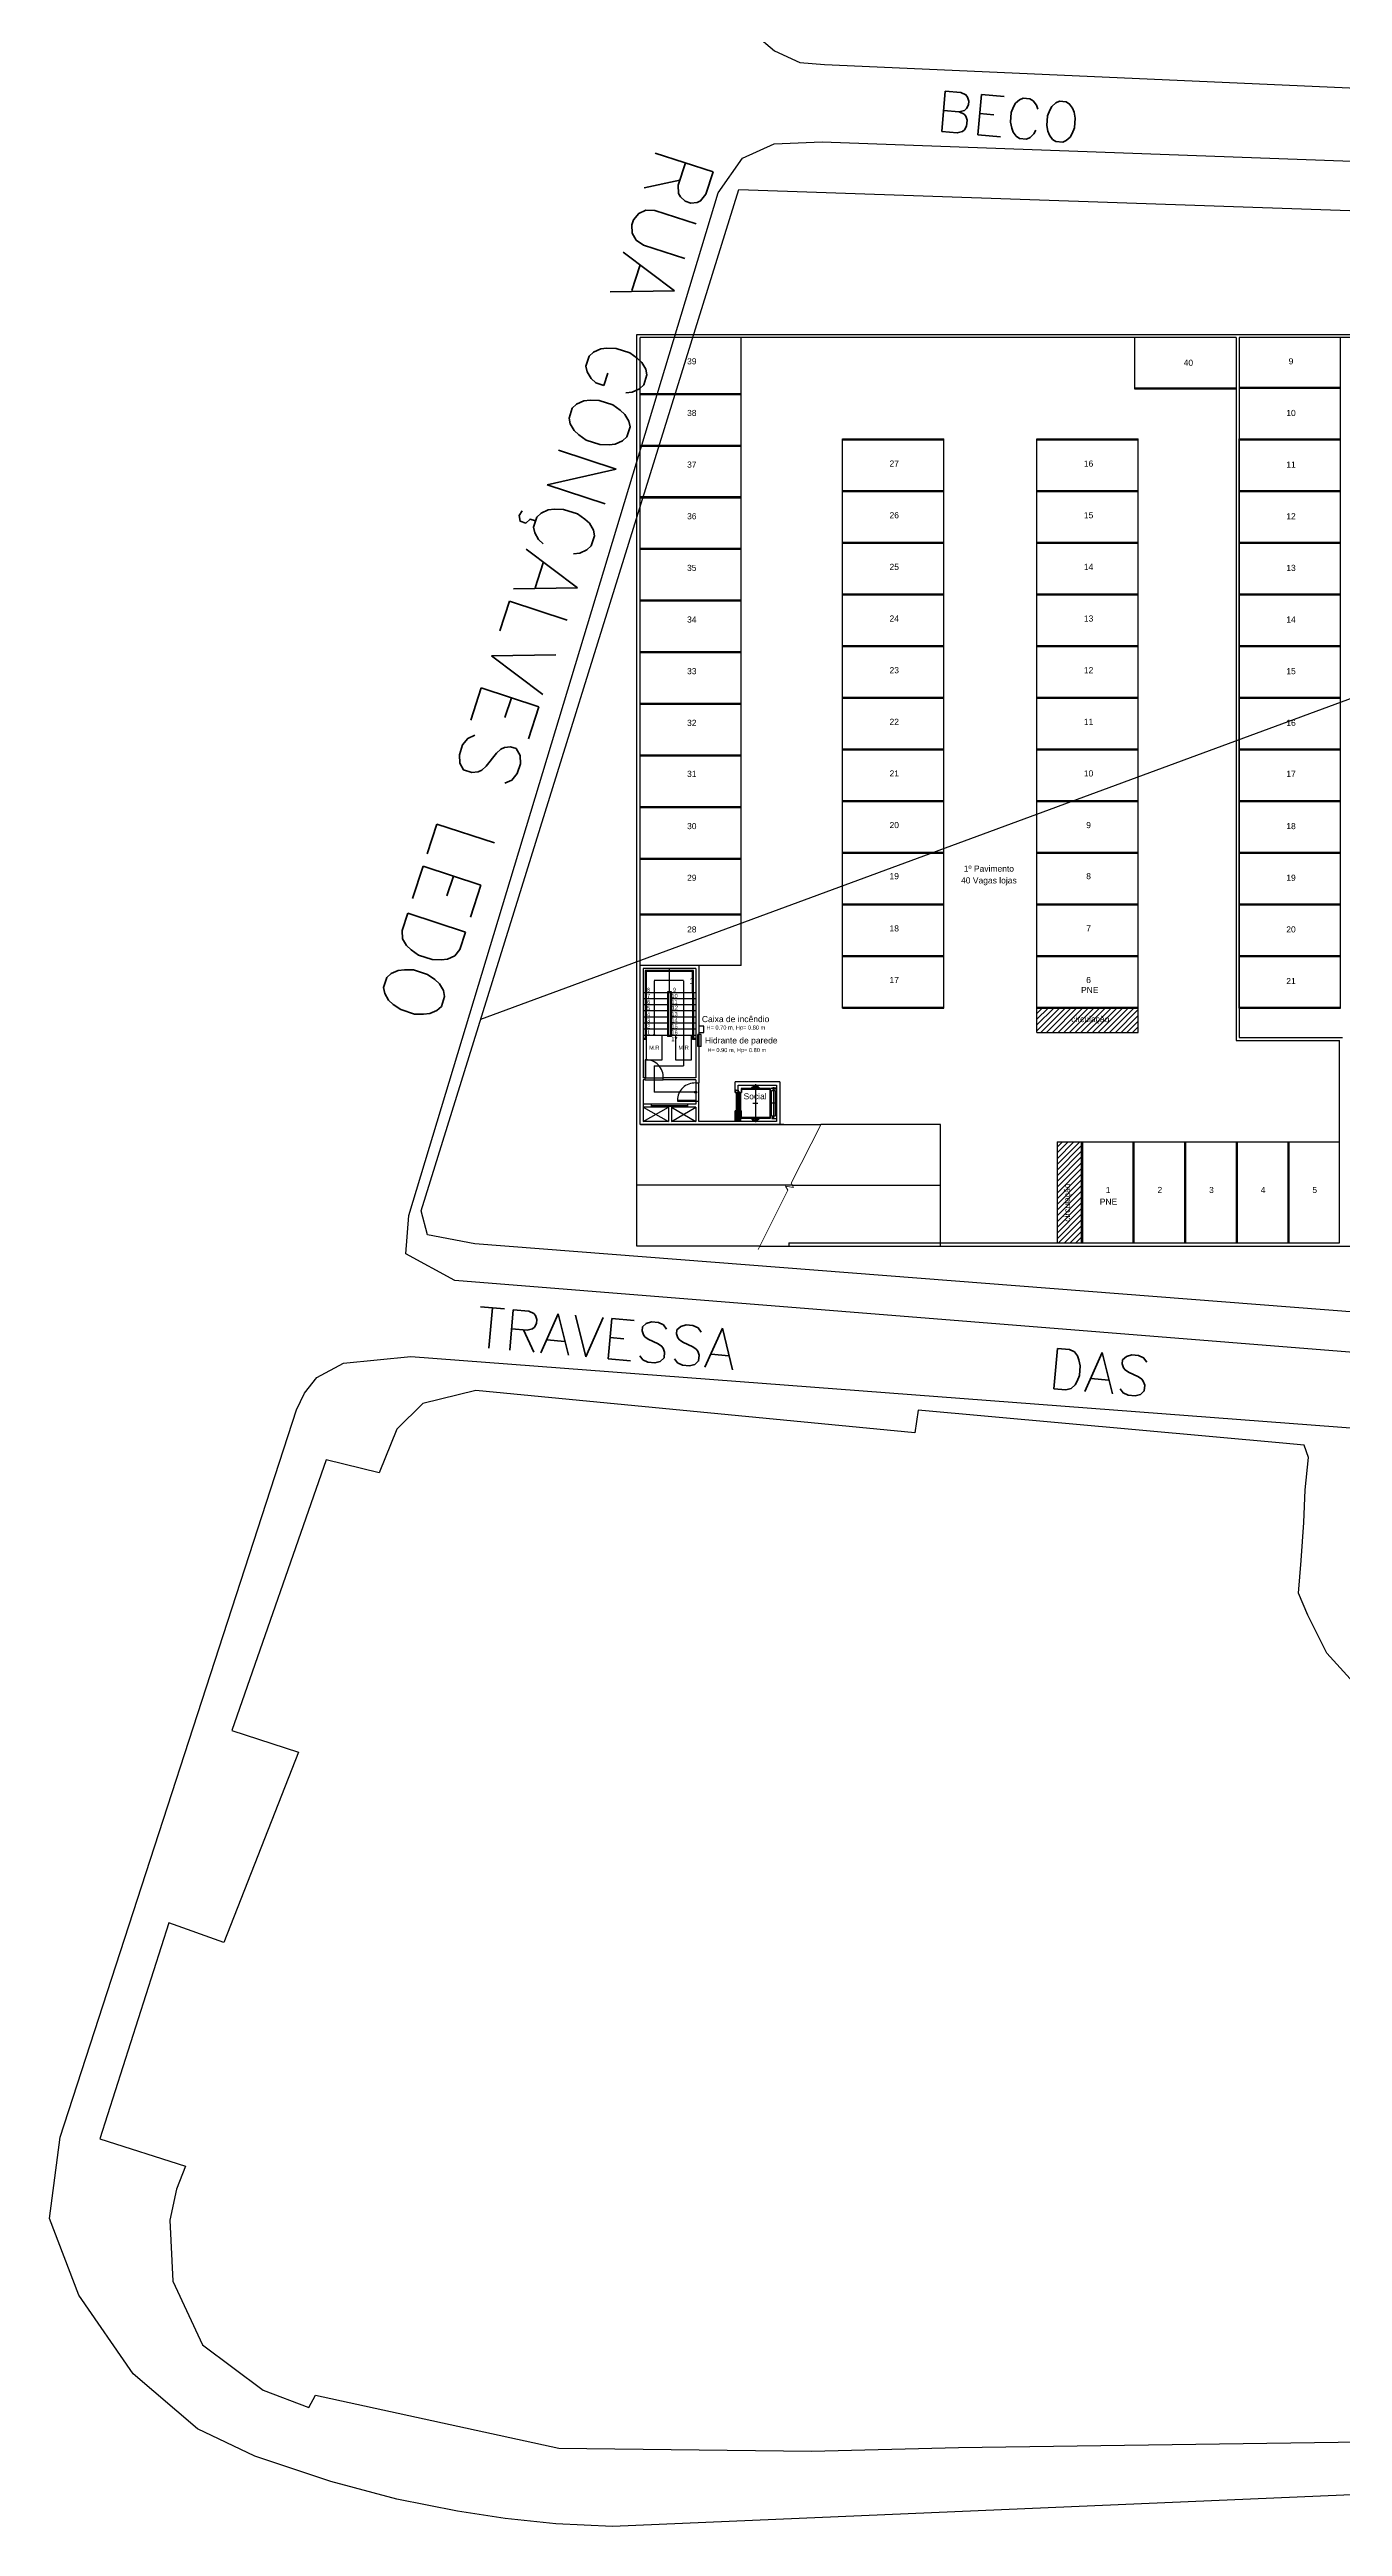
# Model space of a CAD drawing. Header units: millimetres. Extents: x -210 to 1173, y -437 to 320.
# Drawn here: x 169.9 to 233.8, y -157.3 to -35 of the extents above; entities that cross this region are included whole.
import ezdxf
from ezdxf.enums import TextEntityAlignment as Align

# ---------------------------------------------------------------- set-up
doc = ezdxf.new("R2010")
doc.units = ezdxf.units.MM
doc.header["$LTSCALE"] = 0.3
for name, pattern in [('DASHDOTX2', [50.8, 25.4, -12.7, 0, -12.7]), ('DASHED2', [9.525, 6.35, -3.175]), ('LTYPE_4', [112.5, 56.25, -56.25]), ('LTYPE_6', [168.75, 112.5, -28.125, 0, -28.125])]:
    doc.linetypes.add(name, pattern=pattern)
for name, color, linetype in [('330', 254, 'Continuous'), ('500', 254, 'Continuous'), ('551', 255, 'Continuous'), ('CORTE', 6, 'Continuous'), ('COTAS', 1, 'Continuous'), ('ESQUADRIAS', 3, 'Continuous'), ('LAYER_0', 6, 'Continuous'), ('LINHA DE CORTE', 6, 'DASHDOTX2'), ('PISO', 1, 'Continuous'), ('PROJEÇÃO', 1, 'DASHED2'), ('TEXTOS', 2, 'Continuous'), ('VISTA', 2, 'Continuous')]:
    doc.layers.add(name, color=color, linetype=linetype)
doc.styles.add('2MM 1_100', font='ARIAL.TTF', dxfattribs={"height": 0.2})
doc.styles.add('3MM 1_100', font='ARIAL.TTF', dxfattribs={"height": 0.3})
doc.styles.add('ROMANS', font='romans.shx')

msp = doc.modelspace()

# ---------------------------------------------------------------- hatches: boundary and pattern name
at = {"layer": 'PISO'}
h = msp.add_hatch(dxfattribs=at)
h.set_pattern_fill('_USER', color=256, scale=0.2, angle=45, style=0, pattern_type=0)
h.set_pattern_definition([(45, (-945.23788, -181.0188), (-0.141421356, 0.141421356), [])])
h.paths.add_polyline_path([(223.659, -82.319), (221.159, -82.319), (218.659, -82.319), (218.66, -83.519), (223.66, -83.519)])
h = msp.add_hatch(dxfattribs=at)
h.set_pattern_fill('_USER', color=256, scale=0.2, angle=45, style=0, pattern_type=0)
h.set_pattern_definition([(45, (-948.03819, -191.41864), (-0.141421356, 0.141421356), [])])
h.paths.add_polyline_path([(220.859, -92.568), (220.859, -90.744), (220.859, -89.832), (220.859, -88.919), (220.909, -88.919), (219.659, -88.919), (219.659, -93.244), (219.659, -93.919), (220.859, -93.919)])

# ---------------------------------------------------------------- linework, layer by layer
msp.add_line((191.193, -82.87), (246.103, -62.637))
at = {"layer": '330'}
msp.add_polyline3d([(203.934, -41.908, 0), (288.756, -44.825, 0), (293.324, -50.022, 0), (292.95, -98.331, 0), (291.562, -100.851, 0), (289.27, -101.908, 0), (241.353, -97.87, 0), (190.892, -93.957, 0), (188.563, -93.521, 0), (188.25, -92.33, 0)], close=True, dxfattribs=at)
msp.add_polyline3d([(234.467, -115.793, 0), (232.99, -114.174, 0), (232.044, -112.289, 0), (231.593, -111.205, 0), (231.717, -109.602, 0), (231.853, -107.715, 0), (231.918, -106.101, 0), (232.088, -104.516, 0), (231.863, -103.904, 0), (230.807, -103.809, 0), (212.803, -102.174, 0), (212.641, -103.29, 0), (190.954, -101.202, 0), (188.338, -101.846, 0), (187.049, -103.107, 0), (186.166, -105.264, 0), (183.548, -104.632, 0), (178.899, -117.994, 0), (182.188, -119.055, 0), (178.504, -128.46, 0), (175.786, -127.478, 0), (172.377, -138.146, 0), (176.614, -139.497, 0), (176.167, -140.632, 0), (175.834, -142.165, 0), (175.985, -145.17, 0), (177.444, -148.313, 0), (180.446, -150.562, 0), (182.703, -151.409, 0), (183.022, -150.803, 0), (195.055, -153.419, 0), (207.533, -153.57, 0), (214.794, -153.385, 0), (239.409, -153.043, 0)], dxfattribs=at)
at = {"layer": '500'}
msp.add_polyline3d([(208.056, -39.551, 0), (289.269, -42.516, 0), (291.337, -43.408, 0), (293.657, -45.147, 0), (295.005, -48.687, 0), (295.433, -102.458, 0), (294.606, -103.661, 0), (292.272, -103.963, 0), (189.904, -95.773, 0), (187.494, -94.46, 0), (187.638, -92.555, 0), (202.917, -42.074, 0), (204.125, -40.353, 0), (205.68, -39.655, 0)], close=True, dxfattribs=at)
msp.add_polyline3d([(238.434, -155.55, 0), (197.702, -157.288, 0), (194.9, -157.163, 0), (192.402, -156.888, 0), (190.05, -156.54, 0), (187.045, -155.94, 0), (183.783, -155.06, 0), (180.032, -153.81, 0), (177.197, -152.462, 0), (174.019, -149.749, 0), (171.344, -145.87, 0), (169.89, -142.075, 0), (170.411, -138.075, 0), (182.088, -102.162, 0), (182.493, -101.332, 0), (183.088, -100.565, 0), (184.416, -99.844, 0), (187.732, -99.523, 0), (234.809, -103.099, 0)], dxfattribs=at)
at = {"layer": '551', "color": 250}
msp.add_polyline3d([(208.167, -35.726, 0), (290.81, -39.401, 0), (294.013, -38.598, 0), (295.145, -35.99, 0), (295.783, -11.806, 0), (294.548, -10.002, 0), (290.474, -9.731, 0), (213.613, -11.967, 0), (210.865, -13.01, 0), (210.26, -14.834, 0), (204.544, -33.196, 0), (204.734, -34.234, 0), (205.699, -35.066, 0), (206.959, -35.636, 0)], close=True, dxfattribs=at)
at = {"layer": 'CORTE'}
for p, q in [((198.909, -88.069), (198.909, -49.069)), ((198.909, -49.069), (256.609, -49.069)), ((199.059, -88.069), (199.059, -49.219)), ((228.509, -49.219), (199.059, -49.219)), ((228.509, -49.219), (228.509, -83.919)), ((285.483, -49.219), (228.659, -49.219)), ((228.659, -49.219), (228.659, -83.769)), ((201.959, -80.214), (199.059, -80.214)), ((199.059, -80.514), (199.059, -80.514)), ((201.809, -80.364), (199.209, -80.364)), ((199.209, -80.369), (199.209, -85.769)), ((201.809, -80.369), (201.809, -85.769)), ((201.959, -80.214), (201.959, -86.019)), ((201.959, -80.369), (201.959, -80.369)), ((202.079, -83.619), (201.909, -83.619)), ((201.909, -84.219), (201.909, -83.619)), ((202.079, -84.219), (201.909, -84.219)), ((202.079, -84.219), (202.079, -83.619)), ((228.509, -83.919), (233.609, -83.919)), ((228.659, -83.769), (233.759, -83.769)), ((233.609, -93.919), (233.609, -83.919)), ((199.309, -85.769), (199.209, -85.769)), ((199.209, -85.869), (199.209, -87.069)), ((199.309, -85.869), (199.209, -85.869)), ((201.809, -85.769), (200.209, -85.769)), ((201.809, -85.869), (200.209, -85.869)), ((201.809, -85.869), (201.809, -86.019)), ((205.959, -85.969), (203.759, -85.969)), ((203.759, -86.374), (203.759, -85.969)), ((203.909, -86.119), (205.809, -86.119)), ((203.909, -86.374), (203.909, -86.119)), ((205.809, -86.119), (205.809, -87.919)), ((205.959, -85.969), (205.959, -88.069)), ((199.209, -87.069), (199.209, -87.919)), ((201.809, -87.069), (199.209, -87.069)), ((200.459, -87.219), (199.209, -87.219)), ((199.209, -87.919), (200.459, -87.219)), ((199.209, -87.219), (200.459, -87.919)), ((200.459, -87.919), (199.209, -87.919)), ((200.459, -87.219), (200.459, -87.919)), ((200.609, -87.219), (200.609, -87.919)), ((201.809, -87.219), (200.609, -87.219)), ((200.609, -87.219), (201.809, -87.919)), ((200.609, -87.919), (201.809, -87.219)), ((201.809, -87.919), (200.609, -87.919)), ((201.809, -86.919), (201.809, -87.069)), ((201.809, -87.219), (201.809, -87.919)), ((201.959, -87.919), (201.959, -86.919)), ((203.959, -87.919), (201.959, -87.919)), ((203.759, -87.894), (203.759, -87.919)), ((205.809, -87.919), (203.759, -87.919)), ((203.909, -87.919), (203.909, -87.894)), ((205.809, -87.919), (203.909, -87.919)), ((198.909, -94.069), (198.909, -88.069)), ((206.159, -88.069), (199.059, -88.069)), ((199.075, -88.069), (207.996, -88.069)), ((201.959, -88.069), (201.959, -88.069)), ((206.587, -91.069), (198.909, -91.069)), ((204.973, -94.069), (198.909, -94.069)), ((206.409, -93.919), (233.609, -93.919)), ((206.409, -93.919), (206.409, -94.069)), ((206.409, -94.069), (292.983, -94.069))]:
    msp.add_line(p, q, dxfattribs=at)
msp.add_lwpolyline([(201.959, -83.519), (202.209, -83.519), (202.209, -83.219), (201.959, -83.219)], close=True, dxfattribs=at)
at = {"layer": 'COTAS'}
for p, q in [((201.209, -80.964), (199.759, -80.964)), ((199.759, -80.969), (199.759, -83.669)), ((201.209, -80.969), (201.209, -85.169)), ((199.759, -83.669), (199.708, -83.619)), ((199.759, -83.669), (199.808, -83.619)), ((199.759, -85.169), (199.759, -86.469)), ((199.759, -85.169), (201.209, -85.169)), ((201.809, -86.469), (199.759, -86.469))]:
    msp.add_line(p, q, dxfattribs=at)
at = {"layer": 'COTAS', "lineweight": 5}
for p, q in [((206.533, -90.973), (208.005, -88.052)), ((204.889, -94.237), (206.361, -91.315)), ((206.361, -91.315), (206.247, -91.115)), ((206.247, -91.115), (206.646, -91.173)), ((206.646, -91.173), (206.533, -90.973))]:
    msp.add_line(p, q, dxfattribs=at)
at = {"layer": 'COTAS'}
msp.add_circle((201.809, -86.469), 0.05, dxfattribs=at)
at = {"layer": 'ESQUADRIAS'}
for points in [[(199.309, -85.769), (199.349, -85.769), (199.349, -84.869), (199.309, -84.869)], [(201.809, -86.919), (201.809, -86.879), (200.909, -86.879), (200.909, -86.919)]]:
    msp.add_lwpolyline(points, close=True, dxfattribs=at)
at = {"layer": 'LAYER_0', "color": 7}
for p, q in [((203.759, -86.374), (203.909, -86.374)), ((203.909, -87.894), (203.759, -87.894))]:
    msp.add_line(p, q, dxfattribs=at)
at = {"layer": 'LAYER_0', "color": 11}
for p, q in [((203.759, -86.494), (203.759, -86.374)), ((203.759, -86.374), (203.819, -86.374)), ((203.759, -86.494), (203.864, -86.494)), ((203.817, -86.376), (203.761, -86.376)), ((203.761, -86.376), (203.761, -86.492)), ((203.862, -86.492), (203.761, -86.492)), ((203.817, -86.389), (203.817, -86.376)), ((203.819, -86.389), (203.817, -86.389)), ((203.819, -86.374), (203.819, -86.389)), ((203.819, -86.374), (203.909, -86.374)), ((203.819, -87.894), (203.819, -86.494)), ((203.907, -86.477), (203.862, -86.477)), ((203.862, -86.477), (203.862, -86.492)), ((203.864, -86.494), (203.864, -86.479)), ((203.864, -86.479), (203.909, -86.479)), ((203.909, -86.482), (203.869, -86.482)), ((203.869, -86.482), (203.869, -86.964)), ((203.871, -86.962), (203.871, -86.484)), ((203.871, -86.484), (203.907, -86.484)), ((203.909, -86.464), (203.907, -86.464)), ((203.907, -86.464), (203.907, -86.477)), ((203.907, -86.484), (203.907, -86.497)), ((203.907, -86.497), (203.909, -86.497)), ((203.909, -86.374), (203.909, -86.464)), ((203.909, -86.464), (203.909, -87.894)), ((203.939, -86.464), (203.939, -87.869)), ((203.939, -86.464), (203.941, -86.464)), ((203.984, -86.479), (203.939, -86.479)), ((203.939, -86.482), (203.979, -86.482)), ((203.941, -86.497), (203.939, -86.497)), ((203.941, -86.464), (203.941, -86.477)), ((203.941, -86.477), (203.986, -86.477)), ((203.977, -86.484), (203.941, -86.484)), ((203.941, -86.484), (203.941, -86.497)), ((203.977, -86.962), (203.977, -86.484)), ((203.979, -86.482), (203.979, -86.964)), ((203.984, -86.494), (203.984, -86.479)), ((203.984, -86.494), (204.029, -86.494)), ((203.986, -86.477), (203.986, -86.492)), ((203.986, -86.492), (204.029, -86.492)), ((204.059, -86.492), (204.029, -86.492)), ((204.029, -86.494), (204.079, -86.494)), ((204.029, -86.494), (204.029, -87.869)), ((205.509, -86.289), (204.059, -86.289)), ((204.059, -86.289), (204.059, -86.492)), ((204.079, -86.319), (204.079, -86.494)), ((204.079, -86.319), (205.479, -86.319)), ((204.549, -86.264), (204.549, -86.258)), ((204.549, -86.258), (204.603, -86.258)), ((204.549, -86.264), (204.609, -86.264)), ((204.603, -86.258), (204.603, -86.204)), ((204.603, -86.204), (204.684, -86.204)), ((204.609, -86.264), (204.609, -86.204)), ((204.609, -86.264), (204.609, -86.289)), ((204.674, -86.169), (204.674, -86.119)), ((204.714, -86.169), (204.674, -86.169)), ((204.684, -86.204), (204.684, -86.264)), ((204.684, -86.264), (204.684, -86.289)), ((204.759, -86.169), (204.714, -86.169)), ((204.714, -86.169), (204.714, -86.174)), ((204.717, -86.177), (204.714, -86.174)), ((204.751, -86.179), (204.717, -86.177)), ((204.751, -86.179), (204.754, -86.183)), ((204.754, -86.199), (204.751, -86.202)), ((204.751, -86.244), (204.751, -86.202)), ((204.759, -86.244), (204.751, -86.244)), ((204.754, -86.199), (204.754, -86.183)), ((204.804, -86.169), (204.759, -86.169)), ((204.759, -86.244), (204.767, -86.244)), ((204.763, -86.183), (204.767, -86.179)), ((204.763, -86.199), (204.763, -86.183)), ((204.763, -86.199), (204.767, -86.202)), ((204.767, -86.179), (204.8, -86.177)), ((204.767, -86.244), (204.767, -86.202)), ((204.8, -86.177), (204.804, -86.174)), ((204.804, -86.169), (204.844, -86.169)), ((204.804, -86.169), (204.804, -86.174)), ((204.915, -86.204), (204.834, -86.204)), ((204.834, -86.204), (204.834, -86.264)), ((204.834, -86.264), (204.834, -86.289)), ((204.844, -86.169), (204.844, -86.119)), ((204.909, -86.264), (204.909, -86.204)), ((204.909, -86.264), (204.909, -86.289)), ((204.969, -86.264), (204.909, -86.264)), ((204.915, -86.258), (204.915, -86.204)), ((204.969, -86.258), (204.915, -86.258)), ((204.969, -86.264), (204.969, -86.258)), ((205.479, -86.319), (205.479, -87.719)), ((205.509, -87.749), (205.509, -86.289)), ((205.559, -86.389), (205.739, -86.389)), ((205.559, -87.649), (205.559, -86.389)), ((205.576, -86.315), (205.576, -86.265)), ((205.576, -86.265), (205.809, -86.265)), ((205.616, -86.315), (205.576, -86.315)), ((205.681, -86.315), (205.809, -86.315)), ((205.739, -86.389), (205.739, -87.649)), ((203.819, -87.394), (203.759, -87.394)), ((203.759, -87.394), (203.759, -87.894)), ((203.759, -87.894), (203.819, -87.894)), ((203.761, -87.892), (203.761, -87.396)), ((203.761, -87.396), (203.817, -87.396)), ((203.817, -87.892), (203.761, -87.892)), ((203.817, -87.396), (203.817, -87.409)), ((203.817, -87.409), (203.819, -87.409)), ((203.819, -87.879), (203.817, -87.879)), ((203.817, -87.879), (203.817, -87.892)), ((203.909, -87.894), (203.819, -87.894)), ((203.824, -86.944), (203.864, -86.944)), ((203.824, -86.944), (203.824, -87.414)), ((203.824, -87.414), (203.864, -87.414)), ((203.862, -86.946), (203.826, -86.946)), ((203.826, -87.412), (203.826, -86.946)), ((203.862, -87.412), (203.826, -87.412)), ((203.862, -86.959), (203.862, -86.946)), ((203.864, -86.959), (203.862, -86.959)), ((203.864, -87.399), (203.862, -87.399)), ((203.862, -87.399), (203.862, -87.412)), ((203.864, -86.944), (203.864, -86.959)), ((203.864, -87.414), (203.864, -87.399)), ((203.869, -86.964), (203.909, -86.964)), ((203.907, -86.962), (203.871, -86.962)), ((203.909, -86.949), (203.907, -86.949)), ((203.907, -86.949), (203.907, -86.962)), ((203.939, -86.949), (203.941, -86.949)), ((203.979, -86.964), (203.939, -86.964)), ((204.029, -87.869), (203.939, -87.869)), ((203.941, -86.949), (203.941, -86.962)), ((203.941, -86.962), (203.977, -86.962)), ((204.024, -86.944), (203.984, -86.944)), ((203.984, -86.944), (203.984, -86.959)), ((203.984, -86.959), (203.986, -86.959)), ((203.984, -87.414), (203.984, -87.399)), ((203.984, -87.399), (203.986, -87.399)), ((204.024, -87.414), (203.984, -87.414)), ((203.986, -86.959), (203.986, -86.946)), ((203.986, -86.946), (204.022, -86.946)), ((203.986, -87.399), (203.986, -87.412)), ((203.986, -87.412), (204.022, -87.412)), ((204.022, -87.412), (204.022, -86.946)), ((204.024, -86.944), (204.024, -87.414)), ((204.029, -87.394), (204.079, -87.394)), ((204.029, -87.409), (204.031, -87.409)), ((204.031, -87.409), (204.031, -87.396)), ((204.031, -87.396), (204.059, -87.396)), ((204.059, -87.396), (204.059, -87.749)), ((204.059, -87.749), (205.509, -87.749)), ((204.079, -87.719), (204.079, -87.394)), ((205.479, -87.719), (204.079, -87.719)), ((204.549, -87.774), (204.609, -87.774)), ((204.549, -87.774), (204.549, -87.78)), ((204.549, -87.78), (204.603, -87.78)), ((204.603, -87.78), (204.603, -87.834)), ((204.603, -87.834), (204.684, -87.834)), ((204.609, -87.774), (204.609, -87.749)), ((204.609, -87.774), (204.609, -87.834)), ((204.714, -87.869), (204.674, -87.869)), ((204.674, -87.869), (204.674, -87.919)), ((204.684, -87.774), (204.684, -87.749)), ((204.684, -87.834), (204.684, -87.774)), ((204.717, -87.861), (204.714, -87.865)), ((204.714, -87.869), (204.714, -87.865)), ((204.714, -87.869), (204.759, -87.869)), ((204.751, -87.859), (204.717, -87.861)), ((204.759, -87.794), (204.751, -87.794)), ((204.751, -87.794), (204.751, -87.836)), ((204.754, -87.84), (204.751, -87.836)), ((204.754, -87.856), (204.751, -87.859)), ((204.754, -87.84), (204.754, -87.856)), ((204.759, -87.794), (204.767, -87.794)), ((204.759, -87.869), (204.804, -87.869)), ((204.763, -87.84), (204.767, -87.836)), ((204.763, -87.84), (204.763, -87.856)), ((204.767, -87.859), (204.763, -87.856)), ((204.767, -87.794), (204.767, -87.836)), ((204.767, -87.859), (204.8, -87.861)), ((204.8, -87.861), (204.804, -87.865)), ((204.804, -87.869), (204.804, -87.865)), ((204.804, -87.869), (204.844, -87.869)), ((204.834, -87.774), (204.834, -87.749)), ((204.834, -87.834), (204.834, -87.774)), ((204.915, -87.834), (204.834, -87.834)), ((204.844, -87.869), (204.844, -87.919)), ((204.909, -87.774), (204.909, -87.749)), ((204.969, -87.774), (204.909, -87.774)), ((204.909, -87.774), (204.909, -87.834)), ((204.969, -87.78), (204.915, -87.78)), ((204.915, -87.78), (204.915, -87.834)), ((204.969, -87.774), (204.969, -87.78)), ((205.739, -87.649), (205.559, -87.649)), ((205.616, -87.723), (205.576, -87.723)), ((205.576, -87.723), (205.576, -87.773)), ((205.576, -87.773), (205.809, -87.773))]:
    msp.add_line(p, q, dxfattribs=at)
at = {"layer": 'LAYER_0'}
for p, q in [((204.354, -86.319), (204.354, -86.319)), ((204.079, -87.479), (204.079, -87.479)), ((204.354, -87.719), (204.354, -87.719)), ((205.479, -87.479), (205.479, -87.479))]:
    msp.add_line(p, q, dxfattribs=at)
at = {"layer": 'LAYER_0', "color": 1, "linetype": 'LTYPE_4'}
for p, q in [((204.617, -86.204), (204.617, -86.264)), ((204.617, -86.264), (204.617, -86.289)), ((204.9, -86.204), (204.9, -86.264)), ((204.9, -86.264), (204.9, -86.289)), ((204.617, -87.774), (204.617, -87.749)), ((204.617, -87.834), (204.617, -87.774)), ((204.9, -87.774), (204.9, -87.749)), ((204.9, -87.834), (204.9, -87.774))]:
    msp.add_line(p, q, dxfattribs=at)
at = {"layer": 'LAYER_0', "color": 15, "linetype": 'LTYPE_6'}
for p, q in [((204.759, -86.084), (204.759, -87.959)), ((205.649, -86.226), (205.649, -87.808)), ((204.631, -87.019), (204.883, -87.019)), ((205.759, -87.019), (205.53, -87.019))]:
    msp.add_line(p, q, dxfattribs=at)
at = {"layer": 'LAYER_0', "color": 1}
for p, q in [((205.681, -86.315), (205.616, -86.315)), ((205.62, -86.319), (205.616, -86.315)), ((205.647, -86.319), (205.62, -86.319)), ((205.645, -86.334), (205.647, -86.332)), ((205.645, -86.369), (205.645, -86.334)), ((205.653, -86.369), (205.645, -86.369)), ((205.647, -86.332), (205.647, -86.319)), ((205.651, -86.332), (205.651, -86.319)), ((205.677, -86.319), (205.651, -86.319)), ((205.651, -86.332), (205.653, -86.334)), ((205.653, -86.369), (205.653, -86.334)), ((205.677, -86.319), (205.681, -86.315)), ((203.839, -87.894), (203.839, -87.414)), ((203.849, -87.414), (203.849, -87.894)), ((203.884, -87.894), (203.884, -86.964)), ((203.894, -86.964), (203.894, -87.894)), ((203.954, -87.869), (203.954, -86.964)), ((203.964, -86.964), (203.964, -87.869)), ((203.999, -87.414), (203.999, -87.869)), ((204.009, -87.869), (204.009, -87.414)), ((205.62, -87.719), (205.616, -87.723)), ((205.616, -87.723), (205.681, -87.723)), ((205.62, -87.719), (205.647, -87.719)), ((205.645, -87.669), (205.653, -87.669)), ((205.645, -87.669), (205.645, -87.704)), ((205.647, -87.706), (205.645, -87.704)), ((205.647, -87.706), (205.647, -87.719)), ((205.653, -87.704), (205.651, -87.706)), ((205.651, -87.706), (205.651, -87.719)), ((205.651, -87.719), (205.677, -87.719)), ((205.653, -87.669), (205.653, -87.704)), ((205.677, -87.719), (205.681, -87.723))]:
    msp.add_line(p, q, dxfattribs=at)
at = {"layer": 'LINHA DE CORTE'}
for p, q in [((199.309, -85.869), (199.309, -85.769)), ((200.209, -85.869), (200.209, -85.769)), ((201.809, -86.019), (201.959, -86.019)), ((201.809, -86.919), (201.959, -86.919))]:
    msp.add_line(p, q, dxfattribs=at)
at = {"layer": 'PISO'}
for p, q in [((204.059, -80.214), (204.059, -49.219)), ((223.509, -51.769), (223.509, -49.219)), ((233.659, -82.319), (233.659, -49.219)), ((199.06, -51.97), (204.059, -51.97)), ((199.06, -52.02), (204.059, -52.02)), ((228.509, -51.719), (223.509, -51.719)), ((228.509, -51.769), (223.509, -51.769)), ((228.659, -51.669), (233.659, -51.669)), ((228.659, -51.719), (233.659, -51.719)), ((199.06, -54.52), (204.059, -54.52)), ((199.06, -54.57), (204.059, -54.57)), ((209.059, -82.32), (209.059, -54.22)), ((209.059, -54.22), (214.059, -54.22)), ((209.059, -54.27), (214.059, -54.27)), ((214.059, -82.32), (214.059, -54.22)), ((218.659, -54.219), (223.659, -54.219)), ((218.66, -83.519), (218.659, -54.219)), ((218.659, -54.269), (223.659, -54.269)), ((223.66, -83.519), (223.659, -54.219)), ((228.659, -82.319), (228.659, -54.219)), ((228.659, -54.219), (233.659, -54.219)), ((228.659, -54.269), (233.659, -54.269)), ((199.059, -57.07), (204.059, -57.07)), ((199.059, -57.12), (204.059, -57.12)), ((209.059, -56.77), (214.059, -56.77)), ((209.059, -56.82), (214.059, -56.82)), ((218.659, -56.769), (223.659, -56.769)), ((218.659, -56.819), (223.659, -56.819)), ((228.659, -56.769), (233.659, -56.769)), ((228.659, -56.819), (233.659, -56.819)), ((199.059, -59.62), (204.059, -59.62)), ((199.059, -59.67), (204.059, -59.67)), ((209.059, -59.32), (214.059, -59.32)), ((209.059, -59.37), (214.059, -59.37)), ((218.659, -59.319), (223.659, -59.319)), ((218.659, -59.369), (223.659, -59.369)), ((228.659, -59.319), (233.659, -59.319)), ((228.659, -59.369), (233.659, -59.369)), ((199.059, -62.17), (204.059, -62.17)), ((199.059, -62.22), (204.059, -62.22)), ((209.059, -61.87), (214.059, -61.87)), ((209.059, -61.92), (214.059, -61.92)), ((218.659, -61.869), (223.659, -61.869)), ((218.659, -61.919), (223.659, -61.919)), ((228.659, -61.869), (233.659, -61.869)), ((228.659, -61.919), (233.659, -61.919)), ((199.059, -64.72), (204.059, -64.72)), ((199.059, -64.77), (204.059, -64.77)), ((209.059, -64.42), (214.059, -64.42)), ((209.059, -64.47), (214.059, -64.47)), ((218.659, -64.419), (223.659, -64.419)), ((218.659, -64.469), (223.659, -64.469)), ((228.659, -64.419), (233.659, -64.419)), ((228.659, -64.469), (233.659, -64.469)), ((209.059, -66.97), (214.059, -66.97)), ((209.059, -67.02), (214.059, -67.02)), ((218.659, -66.969), (223.659, -66.969)), ((218.659, -67.019), (223.659, -67.019)), ((228.659, -66.969), (233.659, -66.969)), ((228.659, -67.019), (233.659, -67.019)), ((199.059, -67.269), (204.059, -67.27)), ((199.059, -67.319), (204.059, -67.32)), ((209.059, -69.52), (214.059, -69.52)), ((209.059, -69.57), (214.059, -69.57)), ((218.659, -69.519), (223.659, -69.519)), ((218.659, -69.569), (223.659, -69.569)), ((228.659, -69.519), (233.659, -69.519)), ((228.659, -69.569), (233.659, -69.569)), ((199.059, -69.819), (204.059, -69.82)), ((199.059, -69.869), (204.059, -69.87)), ((209.059, -72.07), (214.059, -72.07)), ((209.059, -72.12), (214.059, -72.12)), ((218.659, -72.069), (223.659, -72.069)), ((218.659, -72.119), (223.659, -72.119)), ((228.659, -72.069), (233.659, -72.069)), ((228.659, -72.119), (233.659, -72.119)), ((199.059, -72.369), (204.059, -72.369)), ((199.059, -72.419), (204.059, -72.419)), ((199.059, -74.919), (204.059, -74.919)), ((199.059, -74.969), (204.059, -74.969)), ((209.059, -74.62), (214.059, -74.62)), ((209.059, -74.67), (214.059, -74.67)), ((218.659, -74.619), (223.659, -74.619)), ((218.659, -74.669), (223.659, -74.669)), ((228.659, -74.619), (233.659, -74.619)), ((228.659, -74.669), (233.659, -74.669)), ((199.059, -77.669), (204.059, -77.669)), ((199.059, -77.719), (204.059, -77.719)), ((209.059, -77.17), (214.059, -77.17)), ((209.059, -77.22), (214.059, -77.22)), ((218.659, -77.169), (223.659, -77.169)), ((218.659, -77.219), (223.659, -77.219)), ((228.659, -77.169), (233.659, -77.169)), ((228.659, -77.219), (233.659, -77.219)), ((200.509, -80.464), (200.509, -80.364)), ((200.509, -81.514), (200.509, -80.514)), ((204.059, -80.214), (201.959, -80.214)), ((209.059, -79.72), (214.059, -79.72)), ((209.059, -79.77), (214.059, -79.77)), ((218.659, -79.719), (223.659, -79.719)), ((218.659, -79.769), (223.659, -79.769)), ((228.659, -79.719), (233.659, -79.719)), ((228.659, -79.769), (233.659, -79.769)), ((199.309, -81.564), (199.209, -81.564)), ((199.309, -81.864), (199.209, -81.864)), ((200.409, -81.564), (199.359, -81.564)), ((200.409, -81.864), (199.359, -81.864)), ((201.659, -81.564), (200.609, -81.564)), ((201.809, -81.564), (201.709, -81.564)), ((199.309, -82.164), (199.209, -82.164)), ((199.309, -82.464), (199.209, -82.464)), ((199.309, -82.769), (199.209, -82.769)), ((199.309, -83.069), (199.209, -83.069)), ((200.409, -82.769), (199.358, -82.769)), ((200.409, -82.164), (199.359, -82.164)), ((200.409, -82.464), (199.359, -82.464)), ((200.409, -83.069), (199.359, -83.069)), ((209.059, -82.27), (214.059, -82.27)), ((209.059, -82.32), (214.059, -82.32)), ((218.659, -82.269), (223.659, -82.269)), ((218.659, -82.319), (223.659, -82.319)), ((228.659, -82.269), (233.659, -82.269)), ((228.659, -82.319), (233.659, -82.319)), ((199.309, -83.669), (199.209, -83.669)), ((200.409, -83.669), (199.359, -83.669)), ((218.659, -83.519), (223.66, -83.519)), ((199.309, -85.769), (200.209, -85.769)), ((199.309, -85.869), (200.209, -85.869)), ((201.809, -86.019), (201.809, -86.919)), ((201.959, -86.919), (201.959, -86.019)), ((213.909, -88.069), (207.996, -88.069)), ((213.909, -94.069), (213.909, -88.069)), ((219.659, -88.919), (233.609, -88.919)), ((219.659, -88.919), (219.659, -93.919)), ((220.859, -88.919), (220.859, -93.919)), ((220.909, -88.919), (220.909, -93.919)), ((223.409, -88.919), (223.409, -93.919)), ((223.459, -88.919), (223.459, -93.919)), ((225.959, -88.919), (225.959, -93.919)), ((226.009, -88.919), (226.009, -93.919)), ((228.509, -88.919), (228.509, -93.919)), ((228.559, -88.919), (228.559, -93.919)), ((231.059, -88.919), (231.059, -93.919)), ((231.109, -88.919), (231.109, -93.919)), ((206.587, -91.069), (213.909, -91.069)), ((204.973, -94.069), (213.909, -94.069))]:
    msp.add_line(p, q, dxfattribs=at)
for points in [[(199.359, -83.669), (199.359, -84.869), (200.159, -84.869), (200.159, -83.669)], [(200.809, -83.669), (200.809, -84.869), (201.609, -84.869), (201.609, -83.669)]]:
    msp.add_lwpolyline(points, close=True, dxfattribs=at)
for centre, start, end in [((199.346, -85.733), 357.61477, 89.7833), ((201.773, -86.882), 87.61477, 179.7833)]:
    msp.add_arc(centre, 0.864, start, end, dxfattribs=at)
at = {"layer": 'PROJEÇÃO'}
for p, q in [((199.309, -83.369), (199.209, -83.369)), ((200.409, -83.369), (199.359, -83.369)), ((199.609, -87.069), (199.609, -87.219)), ((199.609, -87.124), (201.409, -87.124)), ((199.609, -87.164), (201.409, -87.164)), ((201.409, -87.069), (201.409, -87.219))]:
    msp.add_line(p, q, dxfattribs=at)
at = {"layer": 'VISTA'}
for p, q in [((201.709, -80.464), (199.309, -80.464)), ((199.309, -80.469), (199.309, -83.819)), ((201.659, -80.514), (199.359, -80.514)), ((199.359, -80.519), (199.359, -83.869)), ((201.659, -81.564), (201.659, -80.514)), ((201.709, -81.564), (201.709, -80.464)), ((200.609, -81.514), (200.409, -81.514)), ((200.409, -81.519), (200.409, -83.719)), ((200.559, -81.564), (200.459, -81.564)), ((200.459, -81.569), (200.459, -83.719)), ((200.559, -81.569), (200.559, -83.669)), ((200.609, -81.564), (200.609, -81.514)), ((200.609, -81.569), (200.609, -83.719)), ((201.659, -81.864), (200.609, -81.864)), ((201.659, -81.569), (201.659, -83.869)), ((201.709, -81.569), (201.709, -83.819)), ((201.809, -81.864), (201.709, -81.864)), ((201.659, -82.164), (200.609, -82.164)), ((201.659, -82.464), (200.609, -82.464)), ((201.659, -82.769), (200.609, -82.769)), ((201.659, -83.069), (200.609, -83.069)), ((201.809, -82.164), (201.709, -82.164)), ((201.809, -82.464), (201.709, -82.464)), ((201.809, -82.769), (201.709, -82.769)), ((201.809, -83.069), (201.709, -83.069)), ((199.309, -83.819), (199.209, -83.819)), ((199.359, -83.869), (199.209, -83.869)), ((200.459, -83.719), (200.409, -83.719)), ((200.559, -83.669), (200.459, -83.669)), ((200.609, -83.719), (200.459, -83.719)), ((201.659, -83.369), (200.609, -83.369)), ((201.659, -83.669), (200.609, -83.669)), ((201.809, -83.869), (201.659, -83.869)), ((201.809, -83.369), (201.709, -83.369)), ((201.809, -83.669), (201.709, -83.669)), ((201.809, -83.819), (201.709, -83.819))]:
    msp.add_line(p, q, dxfattribs=at)

# ---------------------------------------------------------------- texts
at = {"layer": '551', "color": 250, "style": 'ROMANS'}
for s, height, rotation, p in [('BECO', 2, 354.95307, (213.62, -39.014)), ('RUA GONÇALVES LEDO', 3, 251.95307, (199.975, -39.62)), ('TRAVESSA', 2, 354.95307, (190.913, -99.054)), ('DAS', 2, 354.95307, (219.158, -101.084))]:
    msp.add_text(s, height=height, rotation=rotation, dxfattribs=at).set_placement(p)
at = {"layer": 'TEXTOS'}
for s, height, style, p in [('39', 0.3, '3MM 1_100', (201.617, -50.386)), ('40', 0.3, '3MM 1_100', (226.147, -50.46)), ('9', 0.3, '3MM 1_100', (231.217, -50.386)), ('38', 0.3, '3MM 1_100', (201.617, -52.936)), ('10', 0.3, '3MM 1_100', (231.217, -52.936)), ('37', 0.3, '3MM 1_100', (201.617, -55.486)), ('27', 0.3, '3MM 1_100', (211.617, -55.436)), ('16', 0.3, '3MM 1_100', (221.217, -55.436)), ('11', 0.3, '3MM 1_100', (231.217, -55.486)), ('36', 0.3, '3MM 1_100', (201.617, -58.036)), ('26', 0.3, '3MM 1_100', (211.617, -57.986)), ('15', 0.3, '3MM 1_100', (221.217, -57.986)), ('12', 0.3, '3MM 1_100', (231.217, -58.036)), ('35', 0.3, '3MM 1_100', (201.617, -60.586)), ('25', 0.3, '3MM 1_100', (211.617, -60.536)), ('14', 0.3, '3MM 1_100', (221.217, -60.536)), ('13', 0.3, '3MM 1_100', (231.217, -60.586)), ('34', 0.3, '3MM 1_100', (201.617, -63.136)), ('24', 0.3, '3MM 1_100', (211.617, -63.086)), ('13', 0.3, '3MM 1_100', (221.217, -63.086)), ('14', 0.3, '3MM 1_100', (231.217, -63.136)), ('33', 0.3, '3MM 1_100', (201.617, -65.686)), ('23', 0.3, '3MM 1_100', (211.617, -65.636)), ('12', 0.3, '3MM 1_100', (221.217, -65.636)), ('15', 0.3, '3MM 1_100', (231.217, -65.686)), ('32', 0.3, '3MM 1_100', (201.617, -68.236)), ('22', 0.3, '3MM 1_100', (211.617, -68.186)), ('11', 0.3, '3MM 1_100', (221.217, -68.186)), ('16', 0.3, '3MM 1_100', (231.217, -68.236)), ('31', 0.3, '3MM 1_100', (201.617, -70.756)), ('21', 0.3, '3MM 1_100', (211.617, -70.736)), ('10', 0.3, '3MM 1_100', (221.217, -70.736)), ('17', 0.3, '3MM 1_100', (231.217, -70.755)), ('30', 0.3, '3MM 1_100', (201.617, -73.336)), ('20', 0.3, '3MM 1_100', (211.617, -73.286)), ('9', 0.3, '3MM 1_100', (221.217, -73.286)), ('18', 0.3, '3MM 1_100', (231.217, -73.336)), ('29', 0.3, '3MM 1_100', (201.617, -75.886)), ('19', 0.3, '3MM 1_100', (211.617, -75.806)), ('1º Pavimento', 0.3, '3MM 1_100', (216.292, -75.435)), ('8', 0.3, '3MM 1_100', (221.217, -75.806)), ('19', 0.3, '3MM 1_100', (231.217, -75.886)), ('40 Vagas lojas', 0.3, '3MM 1_100', (216.292, -76.016)), ('18', 0.3, '3MM 1_100', (211.617, -78.386)), ('7', 0.3, '3MM 1_100', (221.217, -78.386)), ('28', 0.3, '3MM 1_100', (201.617, -78.436)), ('20', 0.3, '3MM 1_100', (231.217, -78.436)), ('8', 0.2, '2MM 1_100', (199.482, -81.418)), ('7', 0.2, '2MM 1_100', (199.482, -81.718)), ('6', 0.2, '2MM 1_100', (199.482, -82.018)), ('10', 0.2, '2MM 1_100', (200.766, -81.718)), ('11', 0.2, '2MM 1_100', (200.766, -82.018)), ('9', 0.2, '2MM 1_100', (200.766, -81.418)), ('1', 0.3, '3MM 1_100', (201.617, -80.986)), ('17', 0.3, '3MM 1_100', (211.617, -80.936)), ('PNE', 0.3, '3MM 1_100', (221.275, -81.427)), ('6', 0.3, '3MM 1_100', (221.217, -80.936)), ('21', 0.3, '3MM 1_100', (231.217, -80.986)), ('4', 0.2, '2MM 1_100', (199.482, -82.624)), ('5', 0.2, '2MM 1_100', (199.482, -82.318)), ('3', 0.2, '2MM 1_100', (199.482, -82.924)), ('2', 0.2, '2MM 1_100', (199.482, -83.224)), ('13', 0.2, '2MM 1_100', (200.766, -82.623)), ('14', 0.2, '2MM 1_100', (200.766, -82.923)), ('15', 0.2, '2MM 1_100', (200.766, -83.223)), ('12', 0.2, '2MM 1_100', (200.778, -82.299)), ('Caixa de incêndio', 0.3, '3MM 1_100', (203.781, -82.864)), ('circulação', 0.3, '3MM 1_100', (221.299, -82.864)), ('1', 0.2, '2MM 1_100', (199.482, -83.524)), ('M.R', 0.2, '2MM 1_100', (199.762, -84.274)), ('17', 0.2, '2MM 1_100', (200.76, -83.854)), ('16', 0.2, '2MM 1_100', (200.766, -83.523)), ('M.R', 0.2, '2MM 1_100', (201.212, -84.274)), ('Hidrante de parede', 0.3, '3MM 1_100', (204.059, -83.917)), ('H= 0.70 m, Hp= 0.80 m', 0.2, '2MM 1_100', (203.794, -83.282)), ('H= 0.90 m, Hp= 0.80 m', 0.2, '2MM 1_100', (203.84, -84.395)), ('Social', 0.3, '3MM 1_100', (204.745, -86.674)), ('1', 0.3, '3MM 1_100', (222.186, -91.3)), ('2', 0.3, '3MM 1_100', (224.736, -91.3)), ('3', 0.3, '3MM 1_100', (227.286, -91.3)), ('4', 0.3, '3MM 1_100', (229.836, -91.3)), ('5', 0.3, '3MM 1_100', (232.386, -91.3)), ('PNE', 0.3, '3MM 1_100', (222.201, -91.881))]:
    msp.add_text(s, height=height, dxfattribs=dict(at, style=style)).set_placement(p, align=Align.MIDDLE_CENTER)
at = {"layer": 'TEXTOS', "style": '3MM 1_100'}
msp.add_text('circulação', height=0.3, rotation=90, dxfattribs=at).set_placement((220.154, -91.925), align=Align.MIDDLE_CENTER)

doc.saveas('drawing.dxf')
